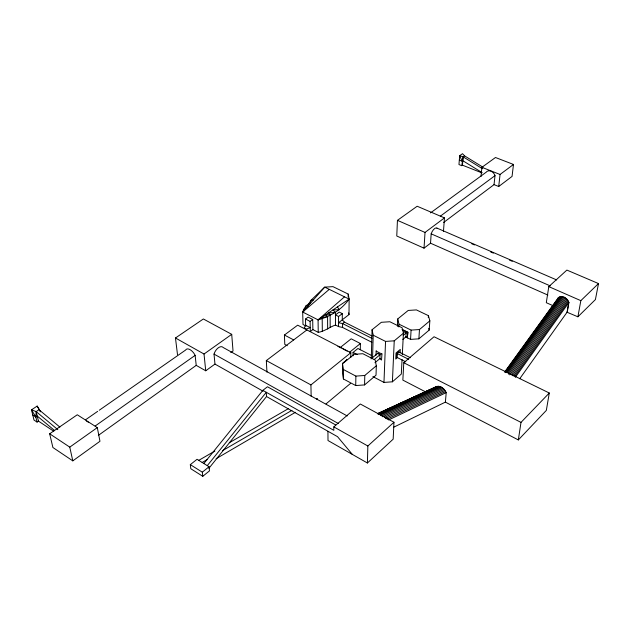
<?xml version="1.0" encoding="UTF-8"?>
<svg xmlns="http://www.w3.org/2000/svg" width="630" height="630" viewBox="0 0 630 630"><rect width="100%" height="100%" fill="white"/><g stroke="black" fill="none" stroke-linecap="round" stroke-linejoin="round"><path stroke-width="0.94" d="M371.826 342.263L342.555 327.435L338.538 326.592L338.562 316.496L342.31 313.63L339.208 312.086L335.459 314.937L338.562 316.496M372.046 336.026L344.437 322.127L342.271 319.851L342.31 313.63M342.555 327.435L342.578 323.568L344.437 322.127M343.429 378.992L343.484 369.55L342.507 363.754L354.154 354.304L362.856 353.714L375.157 360.045L376.323 365.778L376.023 375.197L364.573 384.914L355.73 385.552L343.429 378.992L342.46 373.18L342.5 363.345L347.02 359.675L346.374 359.336M348.169 296.966L348.193 294.068L332.986 286.65L324.718 287.123L310.96 300.321L308.653 303.873L308.023 305.999L306.093 305.747L303.755 309.354L302.691 312.031L302.998 324.489L306.03 326.057M342.877 319.315L348.988 314.606L349.146 299.092L348.193 294.068M350.776 357.509L350.831 352.698L297.667 325.175L284.421 335.034L284.784 344.397L287.296 345.728M353.02 355.84L353.068 352.422L357.934 348.484L371.046 355.225M355.73 385.552L355.879 376.102L343.484 369.55M360.281 349.815L360.407 343.523L351.178 338.814L340.113 347.61M364.573 384.914L364.786 375.472L376.323 365.778M327.939 431.251L328.002 440.527L367.4 462.995L367.857 446.001L393.97 422.25L360.321 404.011L333.821 426.888L333.821 430.322L262.852 390.348L203.852 463.522M371.283 357.966L372.07 329.734L381.339 322.3L389.86 321.749L402.105 327.773L403.42 333.207L402.318 354.611M372.535 358.612L373.204 335.207L372.07 329.734M375.897 355.391L376.283 350.855M379.914 358.58L380.048 354.69L377.606 353.446M380.134 358.99L381.512 360.029L381.977 353.761M402.066 359.478L401.31 374.07L392.403 381.811L383.977 382.418L385.544 341.413L373.204 335.207M443.441 231.541L444.481 217.893L417.17 206.246L397.443 220.35L396.766 236.006L424.029 248.165L430.534 243.211L431.164 233.832A6.418 2.874 -66.5 0 1 437.33 228.438M392.403 381.811L394.238 340.83L403.42 333.207M397.396 326.34L397.743 318.938L408.224 310.433L416.43 309.913L428.424 315.654L429.849 320.835L429.188 330.081L418.879 338.83L410.555 339.389L405.736 336.995M393.97 422.25L393.167 439.157L367.4 462.995M396.995 357.399L397.183 353.517L398.995 351.981M398.861 326.954L398.995 324.166L397.743 318.938M400.113 352.863L400.278 349.406L396.042 352.981L395.758 359.045L396.971 358.013M393.655 427.219L445.378 402.137L518.34 439.929L546.328 410.406L549.289 393.01L434.031 336.743L403.783 362.746L402.853 380.111L426.258 392.23M402.822 339.428L405.964 336.806L406.177 332.955L403.767 331.766M407.87 332.199L407.334 337.79L407.87 332.199L403.043 329.829M410.555 339.389L411.083 330.104L398.995 324.166M53.739 431.227L38.469 421.131L37.068 422.084L35.823 416.997L36.17 411.603L38.997 409.72L59.866 427.085M424.029 248.165L425.022 232.423L444.481 217.893M418.879 338.83L419.47 329.545L429.849 320.835M428.29 317.496L428.424 315.654M464.578 155.878L462.522 153.696L459.695 155.657L458.955 164.556L461.751 165.666L463.168 156.862L464.578 155.878L482.942 167.171M461.751 165.666L462.459 165.17L463.168 156.862L459.695 155.657L462.129 161.225L462.837 160.729L482.005 172.549M445.378 402.137L446.213 392.616C444.701 388.97 440.496 385.056 436.33 386.694L378.039 413.461M480.989 176.542L481.903 167.312L495.487 157.5L513.489 164.462L512.056 176.408L498.716 186.504L494.038 184.637L443.662 222.453M494.038 184.637L495.015 175.628A5.906 4.473 55.1 0 0 490.912 171.179A5.906 4.473 55.1 0 0 486.25 172.163L430.51 212.909M498.716 186.504L500.055 174.463L513.489 164.462M518.34 439.929L520.994 422.391L549.289 393.01M519.719 378.74L567.055 312.236L577.899 316.795L595.413 299.573L598.5 283.563L566.874 270.081L548.801 286.618L546.289 302.691L553.242 305.794M557.77 299.943L558.085 298.045M567.055 312.236L568.701 302.731M567.26 312.047L568.929 302.424C567.669 298.352 562.117 294.635 558.306 297.738L505.205 371.243M577.899 316.795L580.836 300.652L598.5 283.563M305.644 325.285L304.203 327.82L306.503 329.01L310.236 327.655L305.644 325.285L305.503 319.04L308.094 317.111L312.7 319.465L312.874 329.584L310.314 331.53L310.118 321.402L312.7 319.465M515.316 377.339L568.929 302.424M511.3 374.818L566.165 298.447M512.229 375.724L567.071 299.313M513.615 375.937L567.843 300.282M514.844 376.212L568.473 301.329M507.008 372.724L561.913 296.58M508.095 372.976L562.999 296.777M508.63 374.22L564.094 297.155M509.709 374.842L565.157 297.722M504.732 372.346L559.03 297.171M505.583 372.015L559.897 296.777M505.969 372.661L560.865 296.58M208.955 468.255L266.529 396.53L266.293 392.285L207.286 465.657M302.691 312.031L324.718 287.123L349.146 299.092C341.594 309.763 330.38 316.441 318.071 319.867L302.691 312.031L329.277 289.359M338.538 326.592L335.459 325.033C329.506 327.08 324.647 331.356 318.237 332.349L318.071 319.867L344.516 296.825M397.459 352.839L398.672 351.816L410.421 357.745M374.937 362.738L380.158 358.375M326.033 403.885L350.469 383.465M374.204 359.557L380.292 354.485M403.184 335.443L406.177 332.955M371.023 358.903L377.858 353.241L379.481 354.076M202.781 476.304L209.483 470.878L209.042 466.759L197.056 459.286L190.315 464.633L190.819 468.752L202.781 476.304L202.317 472.185L190.315 464.633M349.382 352.406L360.407 343.523M202.317 472.185L209.042 466.759M311.149 396.223L310.929 384.914L350.831 352.698M436.33 386.694L378.276 413.587M262.852 390.348L267.466 386.757L335.759 424.99M342.271 319.851L338.546 322.725L342.578 323.568L371.936 338.381M266.947 372.18L266.325 360.573L306.881 329.947M440.331 216.184L495.015 175.628M99.257 410.24L185.661 350.02A7.489 3.804 53.7 0 1 190.055 349.666A7.489 3.804 53.7 0 1 195.135 355.367L196.221 365.368L205.726 370.786L214.964 364.085L214.027 354.099A7.458 4.197 -59.9 0 1 218.35 347.784A7.458 4.197 -59.9 0 1 223.201 347.524L347.232 415.958M230.785 352.603L233.029 350.981L231.714 334.341L203.364 318.977L175.471 337.987L177.51 354.698M72.796 460.869L99.965 441.284L97.303 427.613L77.277 414.768L49.668 433.786L52.896 447.497L72.796 460.869L69.765 447.135L49.668 433.786M98.351 435.393L196.221 365.368M205.726 370.786L204.025 354.021L231.714 334.341M69.765 447.135L97.303 427.613M95.169 426.014L195.135 355.367M85.53 419.808L97.642 411.366M32.76 414.973L35.823 416.997L37.241 416.044L54.345 430.329M318.071 319.867L349.146 299.092M40.517 411.626L37.17 406.082L31.5 409.839L34.004 420.052L37.068 422.084M216.137 458.695L295.454 412.288M202.175 462.475L207.254 459.522M222.5 450.67L291.942 410.343M198.757 460.349L214.877 451.048M229.296 442.733L288.666 408.492M388.568 419.966L446.213 392.616M387.096 419.186L445.694 391.498M385.458 418.43L445.008 390.411M384.56 417.32L444.189 389.387M382.662 416.737L443.252 388.466M381.575 415.863L442.236 387.678M380.449 415.154L441.173 387.041M378.157 414.343L439.031 386.308M379.26 414.658L440.094 386.584M377.953 413.54L437.118 386.371M378.008 413.831L438.031 386.237M327.655 329.065L327.584 316.599L321.087 317.851L322.198 318.709L322.324 331.191M313.354 299.974L310.96 300.321L310.149 303.589L308.653 303.873L306.093 305.747L304.833 309.606L303.755 309.354L303.802 311.267M355.879 376.102L364.786 375.472M385.544 341.413L394.238 340.83M411.083 330.104L419.47 329.545M335.459 325.033L335.459 312.59L328.584 312.834L330.12 314.677L330.175 327.135M330.12 314.677L325.584 314.842L327.584 316.599M57.803 429.644L36.17 411.603L31.5 409.839L35.823 416.997M481.903 167.312L500.055 174.463M459.325 160.122L462.129 161.225M462.459 165.17L481.903 172.88M436.929 228.084L556.676 279.948M471.783 243.779L474.484 244.944M490.66 251.953L493.361 253.126M509.536 260.135L512.237 261.308M431.164 233.832L550.289 285.918M397.443 220.35L425.022 232.423M548.801 286.618L580.836 300.652M430.534 243.211L547.864 295.076M402.003 329.624L407.634 332.396M405.964 336.806L407.571 337.593M408.728 359.36L396.853 353.351L396.672 357.234L405.767 361.848M403.783 362.746L520.994 422.391M376.031 351.06L381.733 353.966M305.503 319.04L310.118 321.402M312.874 329.584L318.237 332.349M353.068 352.422L357.265 354.588M337.908 346.335L341.287 348.083M342.98 348.965L347.209 351.146M372.881 376.606L383.977 382.418M284.421 335.034L293.69 339.916M266.325 360.573L310.929 384.914M214.027 354.099L338.467 423.573M175.471 337.987L204.025 354.021M333.821 426.888L367.857 446.001M214.964 364.085L262.97 391.143M266.529 396.53L337.53 436.677L352.343 454.411M463.168 156.862L482.383 168.69M335.459 312.59L333.018 309.873L339.216 309.739L337.452 306.912M40.477 411.815L37.17 406.082M428.723 328.348L429.188 330.081M36.17 411.603L38.469 421.131M348.673 312.921L348.988 314.606M86.334 420.958A8.119 3.402 53 0 1 88.302 422.218M316.969 399.073L316.961 398.459L316.969 399.073"/></g></svg>
